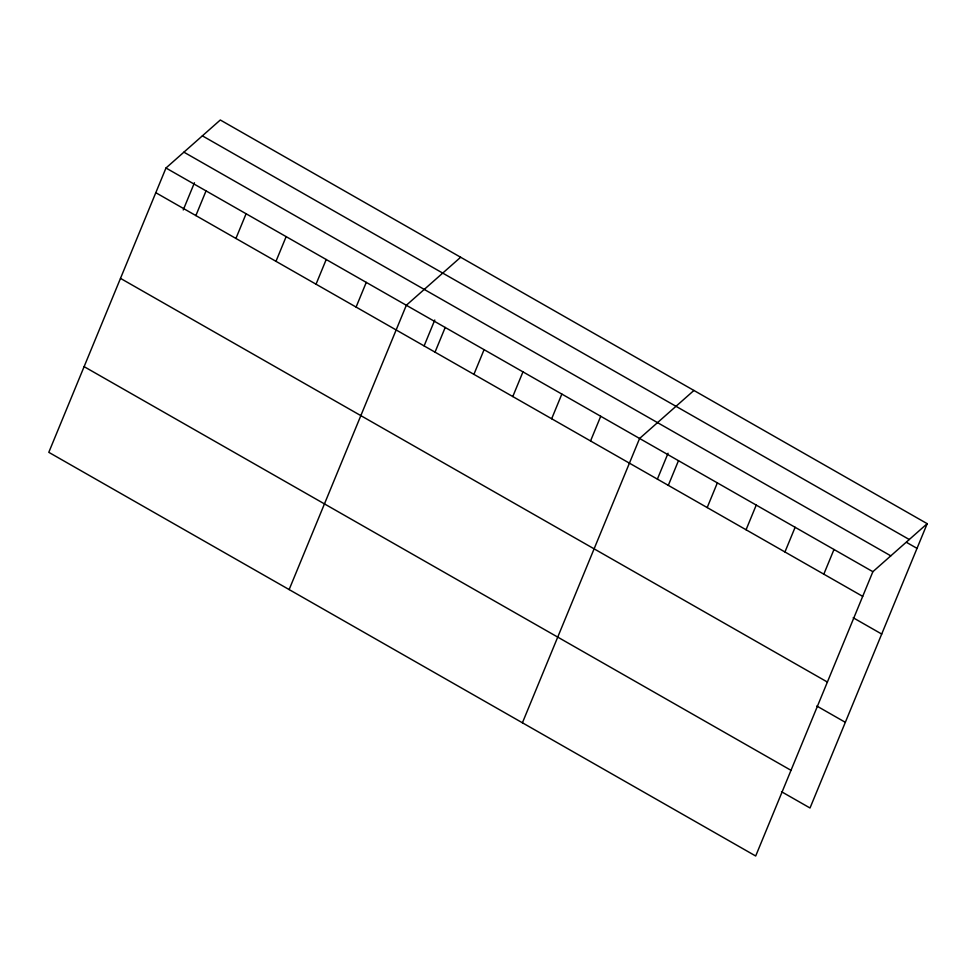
<?xml version="1.0" encoding="UTF-8"?>
<svg xmlns="http://www.w3.org/2000/svg" width="976" height="976" viewBox="0 0 976 976"><rect width="100%" height="100%" fill="white"/><g stroke="black" fill="none" stroke-linecap="round" stroke-linejoin="round"><path stroke-width="1.46" d="M165.981 168.006L48.8 452.327L755.692 856.001L872.873 571.692L927.2 523.673L220.308 119.999L165.981 168.006L872.873 571.692M183.232 209.962L194.444 182.768M195.871 215.574L206.046 190.881M235.924 238.449L246.098 213.756M275.976 261.324L286.151 236.631M316.041 284.199L326.216 259.506M356.094 307.074L366.268 282.381M289.14 589.577L406.333 305.256L460.648 257.249M424.133 345.858L434.784 320.018M435.028 352.153L445.202 327.46M473.909 374.357L484.084 349.664M512.79 396.549L522.965 371.868M551.672 418.753L561.847 394.072M590.553 440.957L600.728 416.276M522.416 722.789L639.597 438.468L693.924 390.461M657.409 479.07L668.06 453.23M668.304 485.365L678.479 460.672M707.185 507.569L717.36 482.876M746.067 529.773L756.241 505.08M784.948 551.965L795.123 527.284M823.817 574.169L833.992 549.488M927.2 523.673L810.019 807.994L781.508 791.707M202.386 135.847L909.278 539.521M906.655 542.449L917.025 548.366M183.915 152.171L890.807 555.844M155.806 192.699L862.699 596.373M853.195 617.759L881.706 634.046M120.499 278.38L827.392 682.053M816.814 706.026L845.326 722.313M84.119 366.647L790.999 770.32"/></g></svg>
